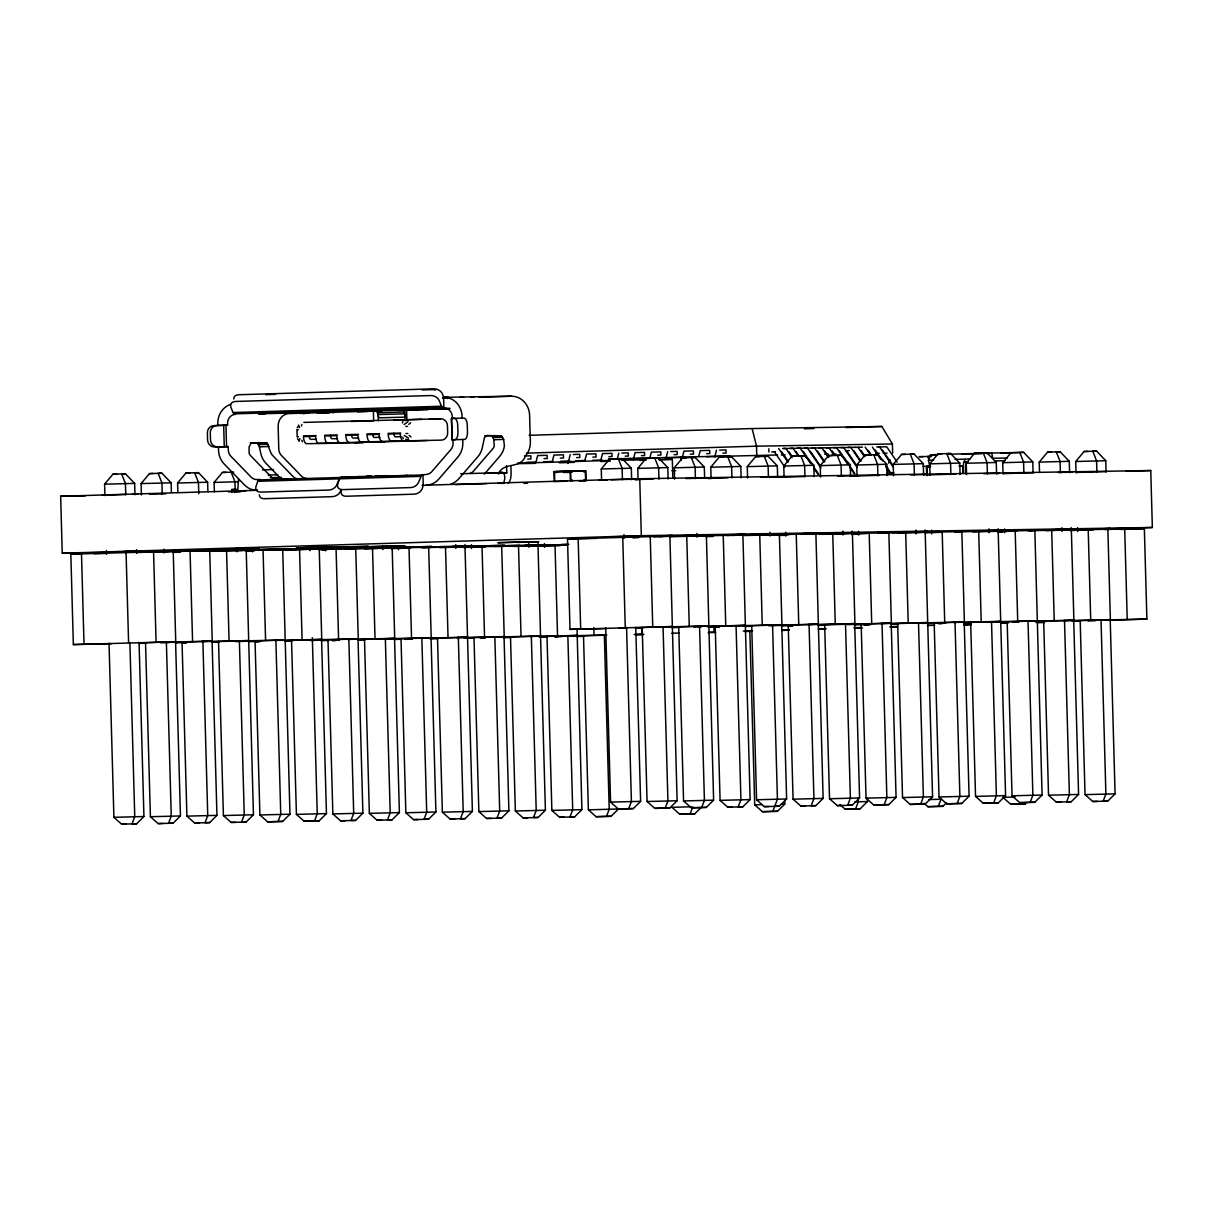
<?xml version="1.0" encoding="UTF-8"?>
<svg xmlns="http://www.w3.org/2000/svg" width="1213" height="1213" viewBox="0 0 1213 1213"><rect width="100%" height="100%" fill="white"/><g stroke="black" fill="none" stroke-linecap="round" stroke-linejoin="round"><path stroke-width="1.5" d="M299.035 441.441L299.884 438.666M410.555 422.746L408.796 424.398M965.745 462.866L965.593 473.555M535.873 462.669L537.662 455.542L547.124 455.3L547.215 458.514L544.046 458.605M552.158 462.183L553.947 455.057L563.423 454.814L563.499 458.014L560.33 458.12M567.987 463.472L570.231 454.557M584.727 461.198L586.516 454.071L595.992 453.829L596.068 457.028L592.899 457.134M600.708 460.713L602.512 453.586L611.974 453.344L612.065 456.543L608.896 456.649M617.447 458.438L618.797 453.086M633.277 459.727L635.081 452.601L644.543 452.358L644.634 455.557L641.465 455.663M650.016 457.453L651.366 452.115L660.827 451.873L660.918 455.072L657.749 455.163M665.846 458.741L667.65 451.615M682.131 458.241L683.935 451.13L693.396 450.887L693.487 454.087L690.318 454.178M698.87 455.967L700.219 450.63L709.681 450.387L709.772 453.586L706.603 453.692M714.7 457.256L716.504 450.144M301.87 440.243L302.355 441.714M255.048 640.828L259.9 814.969L267.618 821.823L278.035 821.504L280.749 814.332L275.882 640.206M291.545 640.252L296.412 814.378L304.114 821.231L314.531 820.928L317.245 813.756L312.332 637.72M583.498 635.703L588.366 809.844L596.068 816.698L606.5 816.379L609.214 809.207L604.347 635.066M605.712 627.97L610.579 802.111L618.281 808.965L628.698 808.646L631.412 801.475L626.56 627.348M642.208 627.394L647.075 801.52L654.777 808.374L665.209 808.07L667.923 800.898L663.056 626.757M691.092 806.766L671.987 807.342L679.705 814.196L690.121 813.878L692.835 806.706M678.719 626.803L683.571 800.944L691.289 807.797L701.705 807.479L704.419 800.307L699.552 626.166M749.846 630.699L754.713 804.841L762.431 811.694L772.848 811.376L777.427 799.14L772.56 624.998M840.018 804.628L845.158 809.192L855.574 808.874L858.288 801.702L858.182 797.927M861.169 624.013L866.037 798.154L873.739 805.007L884.156 804.689L886.87 797.517L882.018 623.391M897.665 623.437L902.533 797.563L910.235 804.416L920.667 804.113L923.381 796.941L918.514 622.8M924.018 803.264L927.884 806.69L938.301 806.372L941.015 799.2L928.855 799.579M934.177 622.845L939.029 796.986L946.747 803.84L957.163 803.522L959.877 796.35L955.01 622.208M970.673 622.254L975.54 796.395L983.243 803.249L993.659 802.93L996.389 795.758L991.521 621.632M1007.169 621.678L1012.036 795.804L1019.739 802.657L1030.171 802.354L1032.885 795.182L1028.018 621.041M929.81 466.186L928.43 460.197L930.538 454.799L937.952 454.572M452.085 439.788L454.936 439.667A7.126 3.184 88.6 0 0 457.923 432.419L457.726 425.308A7.126 3.184 88.5 0 0 454.344 418.303L451.479 418.44L452.085 439.788L464.503 439.424A7.126 3.184 88.6 0 0 467.475 432.177L467.278 425.066A7.126 3.184 88.5 0 0 463.897 418.06L452.358 418.424L452.297 416.65A8.9 8.142 89.1 0 0 443.913 407.993L441.441 406.234L439.318 400.881A7.126 5.11 25.4 0 0 430.858 395.544L235.443 401.458A7.126 5.11 25.4 0 0 230.879 407.189L233.002 412.541L235.398 414.3A8.9 8.142 89.1 0 0 227.574 423.443L227.619 425.217L214.019 425.611A7.126 6.853 87.4 0 0 207.378 432.92L207.575 440.046A7.126 6.853 87.3 0 0 214.625 446.975L228.15 446.581L228.317 450.008A8.9 8.142 89.1 0 0 230.879 456.24L251.136 477.134A8.9 8.142 89.1 0 0 256.959 479.56L260.098 479.469L257.732 481.288L255.913 486.716A7.126 5.064 -28.3 0 0 260.795 492.099L328.859 490.052A7.126 5.064 -28.3 0 0 337.017 484.26L339.913 477.497L352.24 476.815M341.793 476.997L339.488 478.817L337.669 484.23A7.126 5.064 -28.3 0 0 342.551 489.627L410.616 487.581A7.126 5.064 -28.3 0 0 418.773 481.788L421.669 475.011L426.097 474.45A8.9 8.142 89.1 0 0 431.783 471.66L450.842 449.583A8.9 8.142 89.1 0 0 453.04 443.215L452.949 439.788M888.629 463.123L889.978 459.788M297.412 429.705L298.307 429.66M297.23 427.764L298.307 426.142M238.552 478.741L237.824 489.309M403.323 438.666L402.822 437.196M104.909 495.541L104.591 484.184L112.945 474.177L125.485 473.843L134.643 483.396L134.946 494.752M141.405 494.949L141.102 483.593L149.442 473.586L161.981 473.252L171.139 482.819L171.397 492.281M177.856 492.478L177.598 483.001L185.938 472.994L198.492 472.676L207.635 482.228L207.908 491.69M214.367 491.887L214.095 482.425L222.449 472.418L231.501 472.191M601.587 480.333L601.269 468.976L609.608 458.969L730.15 455.936L726.951 456.073M638.083 479.741L637.765 468.385L646.12 458.378L658.659 458.059L667.817 467.611L668.136 478.968M674.595 479.165L674.276 467.809L682.616 457.801L695.155 457.468L704.313 467.02L704.632 478.377M711.091 478.574L710.773 467.217L719.112 457.21L731.666 456.876L740.809 466.444L741.128 477.801M747.587 477.998L747.269 466.626L755.623 456.619L768.163 456.3L777.321 465.853L777.639 477.209M784.098 477.406L783.78 466.05L792.119 456.043L804.659 455.709L813.817 465.276L814.135 476.633M820.549 476.967L820.231 465.61L828.57 455.603L841.109 455.269L850.268 464.822L850.586 476.178M857.045 476.375L856.727 465.019L865.066 455.011L877.621 454.678L886.764 464.245L887.082 475.602M893.541 475.784L893.223 464.427L901.577 454.42L914.117 454.102L923.275 463.654L923.593 475.011M930.053 475.208L929.734 463.851L938.074 453.844L950.613 453.51L959.771 463.063L960.09 474.435M966.549 474.617L966.23 463.26L974.57 453.253L987.124 452.919L996.267 462.487L996.586 473.843M1003.045 474.04L1002.726 462.684L1011.081 452.661M1039.496 471.554L1039.238 462.092L1047.577 452.085L1060.132 451.752L1069.275 461.319L1069.593 472.676M1076.052 472.858L1075.734 461.501L1084.073 451.494L1096.628 451.175L1105.771 460.728L1106.089 472.084M298.504 436.786L297.61 436.816M484.29 474.192L499.771 456.255A19.59 17.922 89.1 0 0 504.411 445.944L503.653 439.424L501.439 435.801L486.913 435.543L484.487 437.499L482.577 446.293A19.59 17.922 89.1 0 1 477.937 456.604L458.878 478.68A19.59 17.922 89.1 0 1 450.978 484.002M498.24 473.965C503.956 461.137 520.422 469.825 525.502 455.845A19.59 17.922 89.1 0 0 530.354 441.835L529.611 415.271A19.59 17.922 89.1 0 0 511.158 396.226L443.609 397.318L442.502 394.164A7.126 5.11 25.4 0 0 434.042 388.827L238.627 394.741A7.126 5.11 25.4 0 0 233.775 399.032M402.428 422.958L402.852 421.472M964.805 460.015L963.501 463.002L963.471 472.464M407.795 433.481L405.991 433.541M109.034 643.178L113.901 817.319L121.603 824.173L136.629 823.779L143.938 816.531L139.07 642.405M145.53 642.587L150.397 816.728L158.115 823.582L173.125 823.187L180.449 815.955L175.582 641.813M182.041 642.011L186.908 816.137L194.611 822.99L209.637 822.611L216.945 815.363L212.078 641.222M218.537 641.419L223.404 815.561L231.107 822.414L246.133 822.02L253.441 814.772L246.224 550.141L195.354 551.293M267.618 821.823L282.629 821.428L289.952 814.196L282.72 549.565L211.426 551.324M304.114 821.231L319.14 820.852L326.449 813.605L321.581 639.463M327.995 639.812L332.862 813.938L340.565 820.792L355.591 820.413L362.899 813.165L358.032 639.024M364.491 639.221L369.358 813.362L377.061 820.215L392.087 819.821L399.395 812.574L394.543 638.447M401.003 638.629L405.855 812.771L413.572 819.624L428.583 819.23L435.907 811.997L431.04 637.856M437.499 638.053L442.366 812.179L450.068 819.033L465.095 818.654L472.403 811.406L464.943 544.516M473.995 637.462L478.862 811.603L486.565 818.457L501.591 818.062L508.899 810.815L504.047 636.689M510.506 636.87L515.358 811.012L523.076 817.865L538.087 817.471L545.41 810.239L537.95 543.348M547.002 636.294L551.87 810.42L559.572 817.274L574.598 816.895L581.906 809.647L577.054 629.79M596.068 816.698L611.094 816.304L618.403 809.056M588.366 809.844L633.307 808.571L640.616 801.338L635.748 627.197M654.777 808.374L669.803 807.994L677.112 800.747L669.894 536.116L567.502 538.936L570.019 629.35L606.182 628.607M679.705 814.196L694.715 813.802L700.811 807.767M691.289 807.797L706.3 807.403L713.623 800.155L706.391 535.524L653.671 536.722M715.215 626.211L720.082 800.353L727.785 807.206L742.811 806.812L750.119 799.579L742.902 534.948L669.728 536.753M751.711 625.635L756.578 799.761L764.281 806.615L779.307 806.236L786.615 798.988L781.763 624.847M762.431 811.694L777.442 811.3L784.766 804.067L784.659 800.277M788.223 625.044L793.075 799.185L800.792 806.039L815.803 805.644L823.127 798.397L815.894 533.765L744.6 535.524M824.673 624.604L829.525 798.745L837.243 805.599L852.254 805.205L859.577 797.957L854.71 623.831M845.158 809.192L860.169 808.798L867.492 801.566L867.386 797.775M873.739 805.007L888.765 804.613L896.073 797.381L891.206 623.239M910.235 804.416L925.261 804.037L932.57 796.789L925.125 529.899M927.884 806.69L942.895 806.296L946.549 802.672M946.747 803.84L961.757 803.446L969.081 796.198L964.214 622.072M983.243 803.249L998.269 802.854L1005.577 795.622L998.117 528.732M1019.739 802.657L1034.765 802.278L1042.073 795.031L1034.856 530.399L972.841 531.885M1043.68 621.086L1048.532 795.228L1056.25 802.081L1071.261 801.687L1078.584 794.439L1073.717 620.313M1080.177 620.495L1085.044 794.636L1092.746 801.49L1107.772 801.096L1115.081 793.863L1110.213 619.722M404.081 424.535L408.053 421.715M301.885 424.52L301.461 426.006M241.994 490.704L238.976 491.902M405.794 426.415L407.598 426.37M405.157 420.653L408.099 420.214M408.645 439.667L405.688 439.364M237.536 489.37L231.728 489.552L231.804 492.22M258.612 413.815L265.313 413.603L259.521 413.694A10.69 4.306 88.3 0 0 260.628 413.315M502.576 483.35C505.609 482.698 506.306 469.234 499.407 472.752L460.697 473.737M241.978 491.053L245.754 490.931M404.778 410.085L406.598 410.009L406.871 419.804L405.051 419.88L404.778 410.085L411.965 409.797L377.061 410.737L378.229 416.135A7.126 2.881 88.3 0 0 380.139 417.803L406.006 417.105M631.215 479.347L634.611 479.211L611.17 479.757M704.222 478.18L707.604 478.028L686.027 478.544M777.23 476.997L780.611 476.861L760.885 477.316M850.237 475.83L853.618 475.693L837.592 476.027M923.229 474.662L926.611 474.51L910.584 474.859M927.157 474.92L955.814 474.056M996.237 473.479L999.618 473.343L983.591 473.692M1069.244 472.312L1072.626 472.175L1058.342 472.464M111.353 643.769L73.356 644.558L70.824 554.144L173.216 551.324L175.749 641.738L139.086 642.966M136.447 551.309L139.829 551.172L123.802 551.521M136.553 552.552L173.216 551.324M209.455 550.141L212.836 550.005L176.886 550.99L207.635 550.202M199.068 551.172L223.116 550.626M235.565 550.596L246.224 550.141M268.346 550.111L282.72 549.565M286.283 550.096L319.231 548.973L321.748 639.403L285.085 640.631M632.807 536.298L636.203 536.161L605.439 536.95M345.068 548.837L355.727 548.382L358.26 638.811L310.392 640.525M659.235 536.555L669.894 536.116M364.81 548.898L392.178 547.942L394.71 638.372L358.047 639.6M705.814 535.13L709.196 534.994L673.245 535.979L687.528 535.676M695.731 535.979L706.391 535.524M713.123 535.251L709.741 535.388L711.182 535.403M421.578 547.654L428.674 547.366L431.206 637.78L390.829 639.13M726.663 535.555L742.902 534.948M439.667 547.669L465.186 546.775M778.822 533.963L782.203 533.826L746.238 534.797L760.521 534.508M768.739 534.797L779.398 534.357L781.93 624.786L743.402 626.06M786.13 534.084L782.749 534.22L787.116 534.16M494.57 546.487L501.682 546.184L504.214 636.613L463.836 637.947M801.52 534.327L815.894 533.765M514.524 546.441L538.178 545.607M851.814 532.78L855.21 532.643L819.245 533.629L835.272 533.28M818.259 624.831L854.922 623.603L852.405 533.189L823.111 534.342M879.971 533.114L888.856 532.75L891.373 623.164L847.28 624.619M924.822 531.612L928.203 531.476L892.252 532.462L908.279 532.113M897.984 533.114L925.352 532.158L881.866 533.098M954.752 531.87L961.848 531.567L964.38 621.996L922.153 623.391M997.829 530.445L1001.21 530.308L965.26 531.294L984.986 530.839M987.7 531.43L998.36 530.991L954.858 531.916M1027.76 530.703L1034.856 530.399M1070.836 529.277L1074.218 529.126L1038.252 530.111L1057.979 529.672M1045.849 530.703L1071.352 529.808L1073.884 620.237L1037.221 621.465M1104.315 529.368L1107.863 529.232L1110.38 619.646L1071.867 620.935M1108.364 620.343L1146.891 619.07L1144.359 528.641L1120.706 529.475M73.356 644.558L175.749 641.738M175.582 642.374L212.245 641.146L209.728 550.732L162.557 551.763M212.093 641.798L248.756 640.57L201.585 641.601M248.589 641.207L285.252 639.979L238.097 641.01M570.019 629.35L672.427 626.53L635.764 627.758M332.362 640.449L339.473 640.161L332.135 640.343M672.26 627.182L708.923 625.953L661.767 626.985M706.906 626.651L745.419 625.362L698.263 626.393M429.19 638.478L467.702 637.204L420.547 638.22M716.034 627.015L719.582 626.863M480.151 638.038L485.473 637.811L481.804 637.917M768.769 625.817L818.426 624.195L771.271 625.226M504.047 637.25L540.71 636.021L493.555 637.052M538.693 636.719L577.206 635.445L530.051 636.461M554.917 636.795L562.195 636.537M603.058 635.294L606.606 635.142L577.054 636.082M634.899 634.444L642.011 634.156L641.844 628.501M891.221 623.8L927.884 622.572L880.714 623.603M643.102 634.566L635.839 634.824M964.214 622.633L1000.877 621.405L953.721 622.436M997.01 622.163L1037.388 620.829L990.217 621.844M890.312 627.136L897.423 626.848L890.251 626.909M971.143 624.21L964.032 624.513L971.204 624.437M611.898 458.893L608.38 459.03L644.118 458.453M359.351 476.603L367.448 476.315M406.188 475.632L407.932 475.572L376.242 476.072M358.487 476.633L359.958 476.588M366.842 476.33L368.297 476.3M405.218 475.663L406.749 475.617M406.082 419.941L393.679 420.32M367.812 476.3L369.404 476.254M357.38 476.679L358.972 476.633M287.799 478.968L290.938 478.862L284.676 478.999M228.544 491.856L241.448 491.477M607.501 479.878L598.646 480.196L600.086 480.196M1003.545 473.601L1031.747 472.812M1076.553 472.433L1106.226 471.614M132.808 551.43L123.605 551.703M165.65 550.96L176.34 550.596L140.374 551.566L147.683 551.46M866.431 532.674L855.741 533.038L860.108 532.992M939.423 531.491L928.749 531.87L930.189 531.885M954.025 531.264L964.714 530.885L952.175 531.142M1028.851 530.036L1037.706 529.717L1030.413 529.838M997.238 531.825L1002.711 531.658M1103.678 528.807L1110.714 528.55L1104.876 528.625M275.563 394.346L267.421 394.589A7.126 3.29 11.6 0 0 265.814 394.771M422.124 389.919L431.889 389.616A7.126 3.29 11.5 0 1 435.497 389.995M443.867 397.515L448.825 397.409M442.593 397.849L447.703 397.394M443.306 398.076L448.977 397.909M511.158 396.226L480.439 397.151A7.126 6.52 89.1 0 0 479.135 397.348M233.002 412.541L441.441 406.234M234.154 413.86L442.609 407.553M292.181 412.784L282.326 412.996A10.69 4.306 88.3 0 0 284.433 411.541M445.52 408.144L437.029 408.326A10.69 4.306 88.3 0 0 439.136 406.855M449.902 408.311L413.345 409.145L420.016 408.917L414.224 409.008A10.69 4.306 88.3 0 0 415.331 408.629M380.958 410.858L289.194 413.557A12.464 11.402 89.1 0 0 278.141 426.37L278.778 449.128A8.9 8.142 89.1 0 0 281.34 455.345L301.491 476.133A8.9 8.142 89.1 0 0 307.329 478.574M397.712 410.221L449.629 408.705M317.336 412.951L330.042 412.572L317.109 412.602M357.486 411.601L380.958 411.025M397.728 410.403L427.886 409.615M437.256 409.327L446.642 409.039M377.243 412.754L403.944 411.95L404.93 415.316A7.126 2.881 88.3 0 0 405.521 416.241M377.637 414.603L404.338 413.8M303.857 422.412L440.744 418.773A7.126 6.52 89.1 0 1 447.461 425.702L447.658 432.814A7.126 6.52 89.1 0 1 441.35 440.137L391.253 441.138A7.126 2.881 88.3 0 1 388.175 434.072L400.229 433.708A7.126 2.881 88.3 0 0 403.307 440.774M351.073 421.487L373.649 420.805L373.377 411.01L381.67 410.843M406.871 419.804L421.927 419.349M429.463 419.122L440.744 418.773M337.093 442.336A7.126 6.52 89.1 0 0 340.383 443.185L342.491 443.124L306.571 443.7A7.126 2.881 88.3 0 1 303.493 436.635L315.547 436.271A7.126 2.881 88.3 0 0 318.625 443.336L363.673 442.487L354.545 442.76M327.737 443.063A7.126 2.881 88.3 0 1 324.659 435.983L336.714 435.619A7.126 2.881 88.3 0 0 339.792 442.7L384.839 441.85L375.712 442.123M348.904 442.427A7.126 2.881 88.3 0 1 345.841 435.346L357.88 434.982A7.126 2.881 88.3 0 0 360.958 442.063L406.006 441.198M427.173 440.562L370.086 441.775A7.126 2.881 88.3 0 1 367.008 434.709L379.062 434.345A7.126 2.881 88.3 0 0 382.125 441.411M303.477 435.922L316.108 435.619M324.644 435.27L337.275 434.982M345.811 434.633L358.457 434.33M366.993 433.996L379.624 433.693M388.16 433.359L400.79 433.056M250.196 442.806L266.936 442.897L270.969 453.01A8.9 8.142 89.1 0 0 272.698 455.557L292.955 476.451A8.9 8.142 89.1 0 0 296.669 478.65M484.684 435.71L501.439 435.801M529.126 435.3L752.121 428.553L881.866 426.476L892.404 443.988L892.662 453.131M257.156 443.185L258.369 444.595L268.149 444.307M491.659 436.089L492.872 437.499L502.652 437.211M804.386 428.811L813.832 428.538M845.961 427.552L881.866 426.476M228.226 446.581L218.446 446.869L218.537 450.311A19.59 17.922 89.1 0 0 224.178 464.003L244.435 484.882A19.59 17.922 89.1 0 0 257.262 490.234M258.369 444.595L259.385 446.824L269.15 446.52M492.872 437.499L493.888 439.728L503.653 439.424M526.397 453.131L756.518 446.172L892.404 443.988M524.501 455.982L530.839 455.8L530.93 458.999L527.761 459.105M573.355 454.511L579.708 454.314L579.784 457.528L576.615 457.619M621.905 453.04L628.258 452.858L628.349 456.058L625.18 456.149M670.759 451.57L677.112 451.372L677.203 454.572L674.034 454.678M719.627 450.084L725.965 449.902L726.056 453.101L722.887 453.192M783.189 448.552L807.418 448.052L820.943 468.006M804.735 448.204L821.792 447.824L828.039 457.028M819.109 447.976L828.979 447.718L834.18 455.391M826.569 447.855L843.626 447.476L857.136 467.43M840.943 447.627L855.195 447.294M855.301 447.385L862.382 447.172M878.637 446.991L886.733 446.778L897.135 462.123M771.711 451.933L775.395 451.827M845.673 450.72L849.373 450.614M262.508 469.901L273.562 469.567M526.654 462.274L536.085 461.986M543.636 461.759L553.067 461.471M560.618 461.243L570.034 460.955M575.705 460.788L585.136 460.5M592.672 460.273L602.103 459.985M630.396 459.136L634.172 459.014M641.722 458.787L645.483 458.681M665.331 457.923L685.876 457.316M706.406 456.695L777.533 454.981M517.602 463.23L609.881 460.44M559.329 462.775L574.386 462.32M600.753 461.531L610.169 461.243M640.312 460.334L645.953 460.167M659.144 459.757L672.32 459.363L672.836 477.816M949.066 454.238L982.439 453.237M986.154 453.116L1019.329 452.51M268.285 475.056L277.686 474.768M961.864 454.253L982.257 453.632M985.972 453.526L989.672 453.404M1000.801 453.071L1023.62 452.343L1032.779 461.895L1033.097 473.252M270.241 477.664L281.507 477.331M104.591 484.184L134.643 483.396M601.269 468.976L631.306 468.203L631.624 479.56M283.342 479.044L276.943 479.241A8.9 8.142 89.1 0 1 271.106 476.8L250.848 455.921A8.9 8.142 89.1 0 1 249.12 453.359L249.105 446.839L251.121 443.139L266.936 442.897M356.106 476.709L357.714 476.664M369.086 476.269L370.678 476.224M141.102 483.593L171.139 482.819M258.824 479.939L339.913 477.497M340.565 477.467L421.669 475.011M637.765 468.385L667.817 467.611M354.302 477.331L370.905 476.815M395.559 476.072L412.162 475.572M177.598 483.001L207.635 482.228M499.407 473.191L506.776 472.964L506.579 465.671M566.835 481.197L554.265 481.591L553.992 471.645L585.818 470.917L586.106 480.848L579.101 480.954M674.276 467.809L704.313 467.02M928.43 460.197L933.616 460.045M955.071 459.393L970.127 458.939M573.097 471.266L585.818 470.917M214.095 482.425L238.627 481.728M710.773 467.217L740.809 466.444M257.732 481.288L338.836 478.847M339.488 478.817L420.593 476.375M747.269 466.626L777.321 465.853M563.484 472.479L572.127 472.236L572.096 471.129L555.948 471.614L555.979 472.721M783.78 466.05L813.817 465.276M820.231 465.61L850.268 464.822M856.727 465.019L886.764 464.245M671.896 470.735L675.611 470.629M964.562 461.774L968.323 461.668M893.223 464.427L923.275 463.654M929.734 463.851L959.771 463.063M966.23 463.26L996.267 462.487M1002.726 462.684L1032.779 461.895M1039.238 462.092L1069.275 461.319M1075.734 461.501L1105.771 460.728M923.032 466.338L929.977 466.126M927.141 475.617L926.884 466.474L930.598 466.368M926.641 474.177L926.429 466.869L930.144 466.762M958.983 465.989L962.697 465.868L962.895 473.176M81.165 552.901L62.242 553.204L60.65 496.253L257.459 490.295M422.109 485.321L639.736 478.741L1150.758 470.538L1152.35 527.488L1105.043 528.929M455.466 484.594L486.762 483.638M523.819 483.35L527.579 483.244M887.234 473.146L893.905 472.949M1126.164 471.281L1150.758 470.538M62.242 553.204L641.328 535.691L1152.35 527.488M633.231 537.344L638.811 537.177M173.065 551.96L180.494 551.733M706.239 536.176L711.804 536.01M246.057 550.793L255.352 550.505M777.381 535.054L788.526 534.721M819.457 534.296L888.856 532.75M319.019 549.762L330.209 549.277M852.193 533.978L867.052 533.523M392.011 548.594L410.585 548.033M925.185 532.795L941.91 532.295M463.169 547.472L485.458 546.805M998.193 531.628L1016.767 531.067M1070.973 529.96L1076.659 529.778M538.026 546.244L560.315 545.577M1071.2 530.46L1093.489 529.778M619.039 628.273L626.469 628.046M160.722 642.829L170.017 642.556M693.897 627.045L701.326 626.818M235.58 641.601L244.874 641.328M818.214 624.983L891.373 623.164M671.729 633.247L679.159 633.034M743.311 631.094L752.591 630.805M818.608 628.804L826.038 628.592M890.19 626.651L897.62 626.424M927.339 625.514L934.768 625.302M1000.77 623.3L1008.2 623.073M1095.369 620.738L1087.985 620.95M708.225 632.67L715.655 632.443M781.672 630.442L789.102 630.214M855.104 628.228L862.534 628M963.835 624.938L971.264 624.71M1037.282 622.709L1044.711 622.496M610.579 802.111L640.616 801.338M113.901 817.319L143.938 816.531M647.075 801.52L677.112 800.747M150.397 816.728L180.449 815.955M683.571 800.944L713.623 800.155M186.908 816.137L216.945 815.363M720.082 800.353L750.119 799.579M223.404 815.561L253.441 814.772M259.9 814.969L289.952 814.196M756.578 799.761L786.615 798.988M296.412 814.378L326.449 813.605M793.075 799.185L823.127 798.397M829.525 798.745L859.577 797.957M332.862 813.938L362.899 813.165M866.037 798.154L896.073 797.381M369.358 813.362L399.395 812.574M902.533 797.563L932.57 796.789M405.855 812.771L435.907 811.997M939.029 796.986L969.081 796.198M442.366 812.179L472.403 811.406M975.54 796.395L1005.577 795.622M478.862 811.603L508.899 810.815M1012.036 795.804L1042.073 795.031M515.358 811.012L545.41 810.239M1048.532 795.228L1078.584 794.439M551.87 810.42L581.906 809.647M754.713 804.841L761.673 804.628M854.816 801.808L867.492 801.566M1015.054 796.971L1002.893 797.335L1010.611 804.189L1025.622 803.794L1010.611 804.189M1085.044 794.636L1115.081 793.863M293.288 412.754L298.368 412.632L291.696 412.845L309.224 412.572L258.642 413.815M370.541 476.224L372.073 476.178M356.258 476.709L353.21 476.8M404.278 475.693L388.979 476.118M488.248 472.918L503.562 472.6M653.231 479.014L635.142 479.605L636.582 479.605M149.472 494.237L165.696 493.797M728.088 477.786L708.149 478.438L709.59 478.438M651.123 536.085L672.699 535.57L656.673 535.919M120.102 551.627L103.878 552.158L105.304 552.173M725.965 534.857L745.707 534.402L725.768 535.039M233.108 549.944L249.332 549.413L213.382 550.399L220.675 550.277M800.625 533.826L818.699 533.235L802.672 533.584M307.966 548.731L322.34 548.246L286.389 549.231L297.17 549.019M877.333 532.537L891.707 532.067L877.424 532.355M380.958 547.548L395.347 547.078L359.382 548.064L370.177 547.851M452.115 546.441L468.339 545.895L432.389 546.881L444.928 546.638M1017.98 530.172L1001.756 530.703L1003.181 530.703M525.123 545.259L541.347 544.728L505.396 545.714L519.68 545.41M1092.837 528.944L1074.763 529.535L1076.189 529.535M567.168 544.516L541.893 545.122L557.919 544.789M227.619 425.217L216.945 425.49A7.126 6.853 87.4 0 0 210.289 432.783L210.486 439.91A7.126 6.853 87.3 0 0 217.536 446.839M351.831 476.83L353.438 476.785M804.568 476.527L781.157 477.255L782.582 477.27M125.712 494.464L102.286 495.207L103.712 495.207M234.048 491.856L237.536 491.765M879.319 475.314L854.164 476.087L858.531 476.027M607.546 537.025L612.777 536.889M596.326 538.375L567.502 538.936M632.837 537.799L638.326 537.647M732.243 535.388L779.398 534.357M705.83 536.616L713.168 536.434M805.235 534.22L852.405 533.189M352.543 546.669L368.57 546.335L332.605 547.306L348.631 546.972M778.837 535.449L786.176 535.267M94.159 553.719L106.987 553.401M914.693 532.598L961.848 531.567M855.453 534.327L859.122 534.236M172.655 552.415L179.994 552.218M272.061 550.005L319.231 548.973M308.572 549.413L355.727 548.382M1029.701 530.703L1071.352 529.808M245.663 551.233L252.986 551.051M999.33 531.916L1002.817 531.825M1060.708 530.263L1107.863 529.232M348.677 548.883L399.138 547.806M1104.527 529.475L1144.359 528.641M381.519 548.397L409.008 547.685L411.541 638.099L431.206 637.78M322.279 550.111L325.948 550.02M423.519 547.654L445.505 547.093L448.037 637.507M454.526 547.215L544.864 545.456M561.816 544.485L568.806 544.303M498.361 546.441L518.512 545.926L521.044 636.34M527.519 546.047L567.578 545.092M635.354 628.213L642.693 628.031M671.866 627.637L679.189 627.439M734.76 625.802L781.93 624.786M708.362 627.045L719.354 626.757M807.767 624.634L854.922 623.603M744.858 626.454L752.196 626.272M781.369 625.878L792.362 625.59M165.089 642.177L212.245 641.146M817.82 625.423L825.143 625.241M917.225 623.027L964.38 621.996M138.691 643.421L146.015 643.224M854.316 624.847L870.813 624.422L863.762 624.74L869.13 624.695M175.188 642.829L186.18 642.541M274.593 640.419L321.748 639.403M890.812 624.255L898.151 624.073M211.684 642.253L219.022 642.056M927.323 623.679L934.647 623.482M938.316 623.391L945.64 623.194L938.544 623.497L942.137 623.527M311.089 639.842L358.26 638.811M963.819 623.088L971.158 622.891M1026.729 621.268L1073.884 620.237M248.195 641.662L261.022 641.328M1063.225 620.677L1110.38 619.646M284.691 641.071L292.015 640.889M347.54 639.403L394.71 638.372M1000.316 622.496L1007.654 622.314M1099.721 620.086L1146.891 619.07M384.051 638.811L411.541 638.099M1036.827 621.92L1044.15 621.723M321.142 640.631L328.465 640.449M357.638 640.055L364.977 639.858M1035.826 622.314L1043.15 622.133M1073.323 621.329L1080.662 621.132M457.043 637.644L504.214 636.613M394.149 639.463L401.473 639.266M405.142 639.175L412.465 638.993L405.369 639.281L408.963 639.312M430.645 638.872L437.969 638.69M853.876 627.758L861.2 627.561M782.142 629.972L789.466 629.774M467.141 638.296L474.48 638.099M566.547 635.885L606.561 634.96M708.574 632.231L714.078 632.094L713.911 626.439M818.305 629.229L825.628 629.031M503.653 637.704L510.976 637.507M744.737 631.488L750.241 631.351M540.149 637.113L547.472 636.931M554.811 636.734L558.48 636.643M576.645 636.537L583.984 636.34M374.953 476.103L376.091 476.072M498.725 473.1L506.776 472.964M132.414 494.298L138.237 494.222M375.53 476.087L376.894 476.057M349.89 476.876L351.254 476.845M460.136 397.273L463.639 397.212M471.19 397.258L474.071 397.212M442.745 398.243L446.339 398.182A10.69 4.306 88.3 0 1 447.476 398.531M437.666 409.008L446.642 408.872M438.029 409.19L444.928 409.069M377.061 410.737L381.974 410.661M357.047 411.419L367.827 411.434M452.358 418.424L451.479 418.44L452.146 439.773M401.018 436.71L395.438 436.801A3.563 1.44 88.3 0 1 393.907 433.268M379.851 437.347L374.271 437.438A3.563 1.44 88.3 0 1 372.74 433.905M358.684 437.999L353.104 438.075A3.563 1.44 88.3 0 1 351.558 434.542M337.517 438.636L331.937 438.727A3.563 1.44 88.3 0 1 330.391 435.179M316.335 439.273L310.755 439.364A3.563 1.44 88.3 0 1 309.224 435.831M783.067 448.446L785.872 448.401L792.104 457.604M790.254 448.34L793.059 448.294L798.245 455.967M797.441 448.219L800.231 448.173L810.633 463.518M811.8 447.991L814.605 447.946L823.961 461.759M833.634 447.642L836.439 447.597L847.872 464.473M848.008 447.4L850.813 447.37L860.169 461.167M876.741 446.945L879.546 446.9L893.071 466.838M781.308 454.92L785.084 454.86M824.719 454.223L828.494 454.162M832.27 454.102L836.045 454.041M875.68 453.404L879.455 453.344M883.231 453.283L887.006 453.222M658.659 458.059L654.823 458.12L658.614 467.763L658.932 479.12M695.155 457.468L691.319 457.528L695.11 467.172L695.428 478.529M731.666 456.876L727.815 456.952L731.621 466.596L731.939 477.952M768.163 456.3L764.326 456.361L768.117 466.004L768.436 477.361M804.659 455.709L800.823 455.77L804.613 465.413L804.932 476.77M646.12 458.378L649.956 458.317M682.616 457.801L686.452 457.726M719.112 457.21L722.963 457.149M755.623 456.619L759.459 456.558M792.119 456.043L795.955 455.982M828.57 455.603L832.406 455.527M841.109 455.269L837.273 455.33L841.064 464.973L841.382 476.33M865.066 455.011L868.917 454.951M877.621 454.678L873.769 454.754L877.575 464.397L877.894 475.754M901.577 454.42L905.414 454.359M914.117 454.102L910.281 454.162L914.071 463.806L914.39 475.162M938.074 453.844L941.91 453.783M950.613 453.51L946.777 453.571L950.567 463.214L950.886 474.571M974.57 453.253L978.421 453.192M987.124 452.919L983.288 452.995L987.079 462.638L987.397 473.995M1023.62 452.343L1019.784 452.404L1023.575 462.047L1023.893 473.404M1047.577 452.085L1051.413 452.024M1060.132 451.752L1056.28 451.812L1060.086 461.456L1060.389 472.812M1084.073 451.494L1087.925 451.433M1096.628 451.175L1092.792 451.236L1096.582 460.879L1096.901 472.236M930.538 454.799L937.907 454.678M621.208 460.182L645.816 459.788M659.068 459.575L672.32 459.363M922.85 456.634L918.999 456.695L931.554 456.376L927.702 456.437L929.037 459.651M517.754 463.654L534.797 463.381M1007.23 458.029L992.734 458.256L991.703 452.949M112.945 474.177L116.782 474.101M125.485 473.843L121.649 473.904L125.439 483.547L125.758 494.904M149.442 473.586L153.278 473.525M161.981 473.252L158.145 473.328L161.936 482.971L162.254 494.328M185.938 472.994L189.789 472.934M198.492 472.676L194.641 472.736L198.447 482.38L198.765 493.736M222.449 472.418L226.285 472.357M233.715 472.115L231.152 472.145L234.943 481.788L235.201 491.25M995.676 460.879L1005.016 460.728M553.992 471.645L567.714 471.432L567.745 472.539M926.884 466.474L928.521 466.459L928.552 467.475M959.407 465.928L962.697 465.868M926.429 466.869L929.704 466.823M890.054 472.949L892.859 472.903M497.952 483.365L503.911 483.29M231.728 489.552L234.594 489.506M60.65 496.253L85.259 495.859M84.955 552.84L107.669 552.476M124.696 552.203L132.262 552.082M136.053 552.021L149.305 551.809M172.019 551.445L206.089 550.899M245.83 550.262L253.396 550.141M257.186 550.08L296.927 549.444M317.745 549.11L325.327 548.989M330.997 548.898L370.738 548.261M406.704 547.685L472.949 546.623M70.824 554.144L81.559 553.962M634.126 634.52L643.86 634.384M332.392 640.54L335.956 640.479M781.081 804.113L784.766 804.067M628.698 808.646L633.307 808.571M665.209 808.07L669.803 807.994M701.705 807.479L706.3 807.403M742.811 806.812L738.201 806.888L740.916 799.716L736.064 625.59M774.713 806.311L779.307 806.236M815.803 805.644L811.209 805.72L813.923 798.548L809.056 624.407M727.785 807.206L732.379 807.13M764.281 806.615L768.89 806.539M800.792 806.039L805.387 805.963M852.254 805.205L847.66 805.28L850.374 798.109L845.506 623.967M884.156 804.689L888.765 804.613M920.667 804.113L925.261 804.037M957.163 803.522L961.757 803.446M993.659 802.93L998.269 802.854M1030.171 802.354L1034.765 802.278M1071.261 801.687L1066.667 801.763L1069.381 794.591L1064.514 620.45M1107.772 801.096L1103.178 801.171L1105.892 793.999L1101.025 619.873M837.243 805.599L841.837 805.523M1056.25 802.081L1060.844 802.005M1092.746 801.49L1097.34 801.414M938.301 806.372L942.895 806.296M855.574 808.874L860.169 808.798M772.848 811.376L777.442 811.3M690.121 813.878L694.715 813.802M136.629 823.779L132.035 823.854L134.749 816.683L129.882 642.541M173.125 823.187L168.531 823.263L171.245 816.091L166.378 641.965M209.637 822.611L205.027 822.687L207.741 815.515L202.889 641.374M246.133 822.02L241.539 822.096L244.253 814.924L239.386 640.782M278.035 821.504L282.629 821.428M314.531 820.928L319.14 820.852M121.603 824.173L126.213 824.097M158.115 823.582L162.709 823.506M194.611 822.99L199.205 822.914M231.107 822.414L235.716 822.338M340.565 820.792L345.159 820.716M355.591 820.413L350.982 820.488L353.696 813.317L348.844 639.175M377.061 820.215L381.67 820.14M392.087 819.821L387.493 819.897L390.207 812.725L385.34 638.584M413.572 819.624L418.167 819.548M428.583 819.23L423.989 819.306L426.703 812.134L421.836 638.008M450.068 819.033L454.663 818.957M465.095 818.654L460.485 818.73L463.199 811.558L458.347 637.416M486.565 818.457L491.174 818.381M501.591 818.062L496.996 818.138L499.711 810.966L494.843 636.825M523.076 817.865L527.67 817.789M538.087 817.471L533.493 817.547L536.207 810.375L531.339 636.249M559.572 817.274L564.166 817.213M574.598 816.895L569.989 816.971L572.703 809.799L567.851 635.657M606.5 816.379L611.094 816.304M636.734 536.555L638.174 536.571M409.099 435.391L410.964 436.983M408.508 438.136L404.384 435.512M282.462 480.303L265.996 463.321A19.59 17.922 89.1 0 1 260.78 453.313L259.385 446.824M631.306 468.203L622.163 458.635L618.312 458.711L622.117 468.354L622.436 479.711M298.716 440.38L297.534 438.772M882.488 450.084L892.889 465.428M875.301 450.19L882.579 460.94M885.702 465.534L890.903 473.206M872.359 447.021L880.683 459.287M885.884 466.96L890.039 473.1M868.114 450.311L871.237 454.92M865.172 447.127L870.373 454.799M860.942 450.432L865.096 456.558M858 447.248L864.232 456.452M853.755 450.539L861.033 461.289M846.568 450.66L856.969 466.004M839.381 450.781L854.968 473.783M849.949 467.536L854.119 473.676M832.194 450.887L835.317 455.497M824.734 451.009L828.888 457.149M817.547 451.13L824.825 461.865M810.36 451.236L820.761 466.58M803.173 451.357L811.497 463.624M813.574 466.702L818.775 474.374M813.756 468.112L817.911 474.253M796.001 451.463L799.109 456.073M788.814 451.585L791.922 456.194M781.627 451.706L787.859 460.91M778.685 448.522L788.041 462.335M774.44 451.812L784.841 467.157M299.581 427.704L298.565 425.02M493.888 439.728L494.237 446.248A8.9 8.142 89.1 0 1 492.66 448.916L473.601 470.993A8.9 8.142 89.1 0 1 470.007 473.404M752.121 428.553L756.518 446.172L756.776 455.315M403.777 409.918L403.944 411.95M1124.694 528.959L1127.226 619.373M1088.197 529.55L1090.714 619.964M1077.584 527.746L1077.69 531.537M1071.124 527.564L1071.231 531.339M1061.936 527.7L1062.042 531.491M1051.686 530.126L1054.218 620.556M1015.19 530.718L1017.707 621.132M1004.576 528.929L1004.682 532.704M988.929 528.883L989.035 532.659M978.694 531.309L981.211 621.723M942.183 531.885L944.715 622.314M931.584 530.096L931.69 533.887M915.921 530.051L916.027 533.841M905.686 532.477L908.203 622.891M887.431 467.141L887.537 470.75M869.19 533.068L871.707 623.482M858.577 531.264L858.683 535.054M852.117 531.082L852.223 534.857M842.914 531.218L843.02 535.009M832.74 533.508L835.257 623.922M796.228 534.084L798.76 624.513M785.63 532.295L785.736 536.085M768.815 448.78L768.906 451.979M769.967 532.249L770.073 536.04M759.732 534.675L762.249 625.089M723.221 535.267L725.753 625.681M696.959 533.417L697.066 537.207M686.725 535.843L689.257 626.272M681.009 456.801L681.1 460.364M650.229 536.434L652.746 626.848M639.736 478.741L641.328 535.691M623.967 534.599L624.073 538.375M622.739 537.147L625.256 627.561M593.839 627.637L594.036 635.172M583.862 470.947L583.893 472.039L585.363 472.024L585.576 479.741L584.105 479.772L584.135 480.879M578.161 538.496L580.678 628.91M572.384 481.061L572.354 479.954L570.883 479.984L570.656 472.266M570.14 471.16L570.413 481.091M554.508 472.752L554.72 480.469M555.023 545.334L557.54 635.748M544.41 543.545L544.516 547.321M528.747 543.5L528.853 547.275M510.885 465.777L511.098 472.888A10.69 4.306 88.3 0 1 508.186 483.259M482.016 546.502L484.533 636.931M471.402 544.713L471.508 548.503M462.123 418.136L462.077 416.347A19.59 17.922 89.1 0 0 443.609 397.318L443.913 407.993M462.714 439.485L462.82 442.927A19.59 17.922 89.1 0 1 457.953 456.922L438.894 478.999A19.59 17.922 89.1 0 1 426.4 485.124M455.754 544.667L455.861 548.458M422.958 474.541L423.246 485.215L422.321 488.384A7.126 5.064 -28.3 0 1 414.179 494.176L346.099 496.238A7.126 5.064 -28.3 0 1 341.217 490.84M398.41 545.88L398.516 549.671M391.951 545.698L392.057 549.474M382.747 545.835L382.853 549.625M378.077 410.889L378.35 420.684M372.512 548.261L375.029 638.69M336.062 548.701L338.579 639.13M325.402 547.063L325.509 550.838M309.8 546.866L309.906 550.657M296.973 429.72L297.17 436.847M299.55 549.292L302.082 639.706M263.054 549.883L265.586 640.297M252.456 548.079L252.562 551.87M236.793 548.033L236.899 551.824M225.952 425.247L226.543 446.611M223.677 425.308L224.269 446.672M226.558 550.459L229.075 640.889M217.855 425.52L217.809 423.731A19.59 17.922 89.1 0 1 230.546 404.429M190.047 551.051L192.579 641.465M163.785 549.216L163.891 552.992M153.551 551.642L156.083 642.056M136.493 549.656L136.599 553.431M126.061 552.34L128.593 642.769M106.441 550.429L106.547 554.22M81.483 553.689L84.015 644.118M300.915 413.572A8.9 8.142 89.1 0 1 303.007 413.208M331.665 412.344A3.563 3.26 89.1 0 1 333.56 412.936M321.612 412.511A3.563 3.26 89.1 0 1 323.492 413.087M340.58 490.871A7.126 5.064 -28.3 0 1 332.423 496.648L264.358 498.71A7.126 5.064 -28.3 0 1 259.279 494.752M303.493 413.8A12.464 11.402 89.1 0 1 306.434 413.284M226.482 548.928L223.101 549.064L259.066 548.094L226.482 548.928M253.259 549.671L249.878 549.823L285.843 548.837L253.259 549.671M299.49 547.76L296.108 547.897L332.059 546.911L299.49 547.76M326.267 548.503L322.885 548.64L358.836 547.654L326.267 548.503M372.497 546.593L369.116 546.729L405.066 545.744L372.497 546.593M499.908 542.62L497.876 542.711L519.467 542.12L499.908 542.62M399.274 547.336L395.893 547.472L431.843 546.487L399.274 547.336M519.3 542.317L517.269 542.393L538.845 541.802L519.3 542.317M472.282 546.153L468.885 546.305L504.851 545.319L472.282 546.153M186.408 642.647L182.86 642.799L186.423 642.738M259.415 641.48L255.852 641.632L259.43 641.571M792.529 625.832L788.981 625.984L792.559 625.923M1018.647 622.026L1013.325 622.239L1018.647 622.026"/></g></svg>
